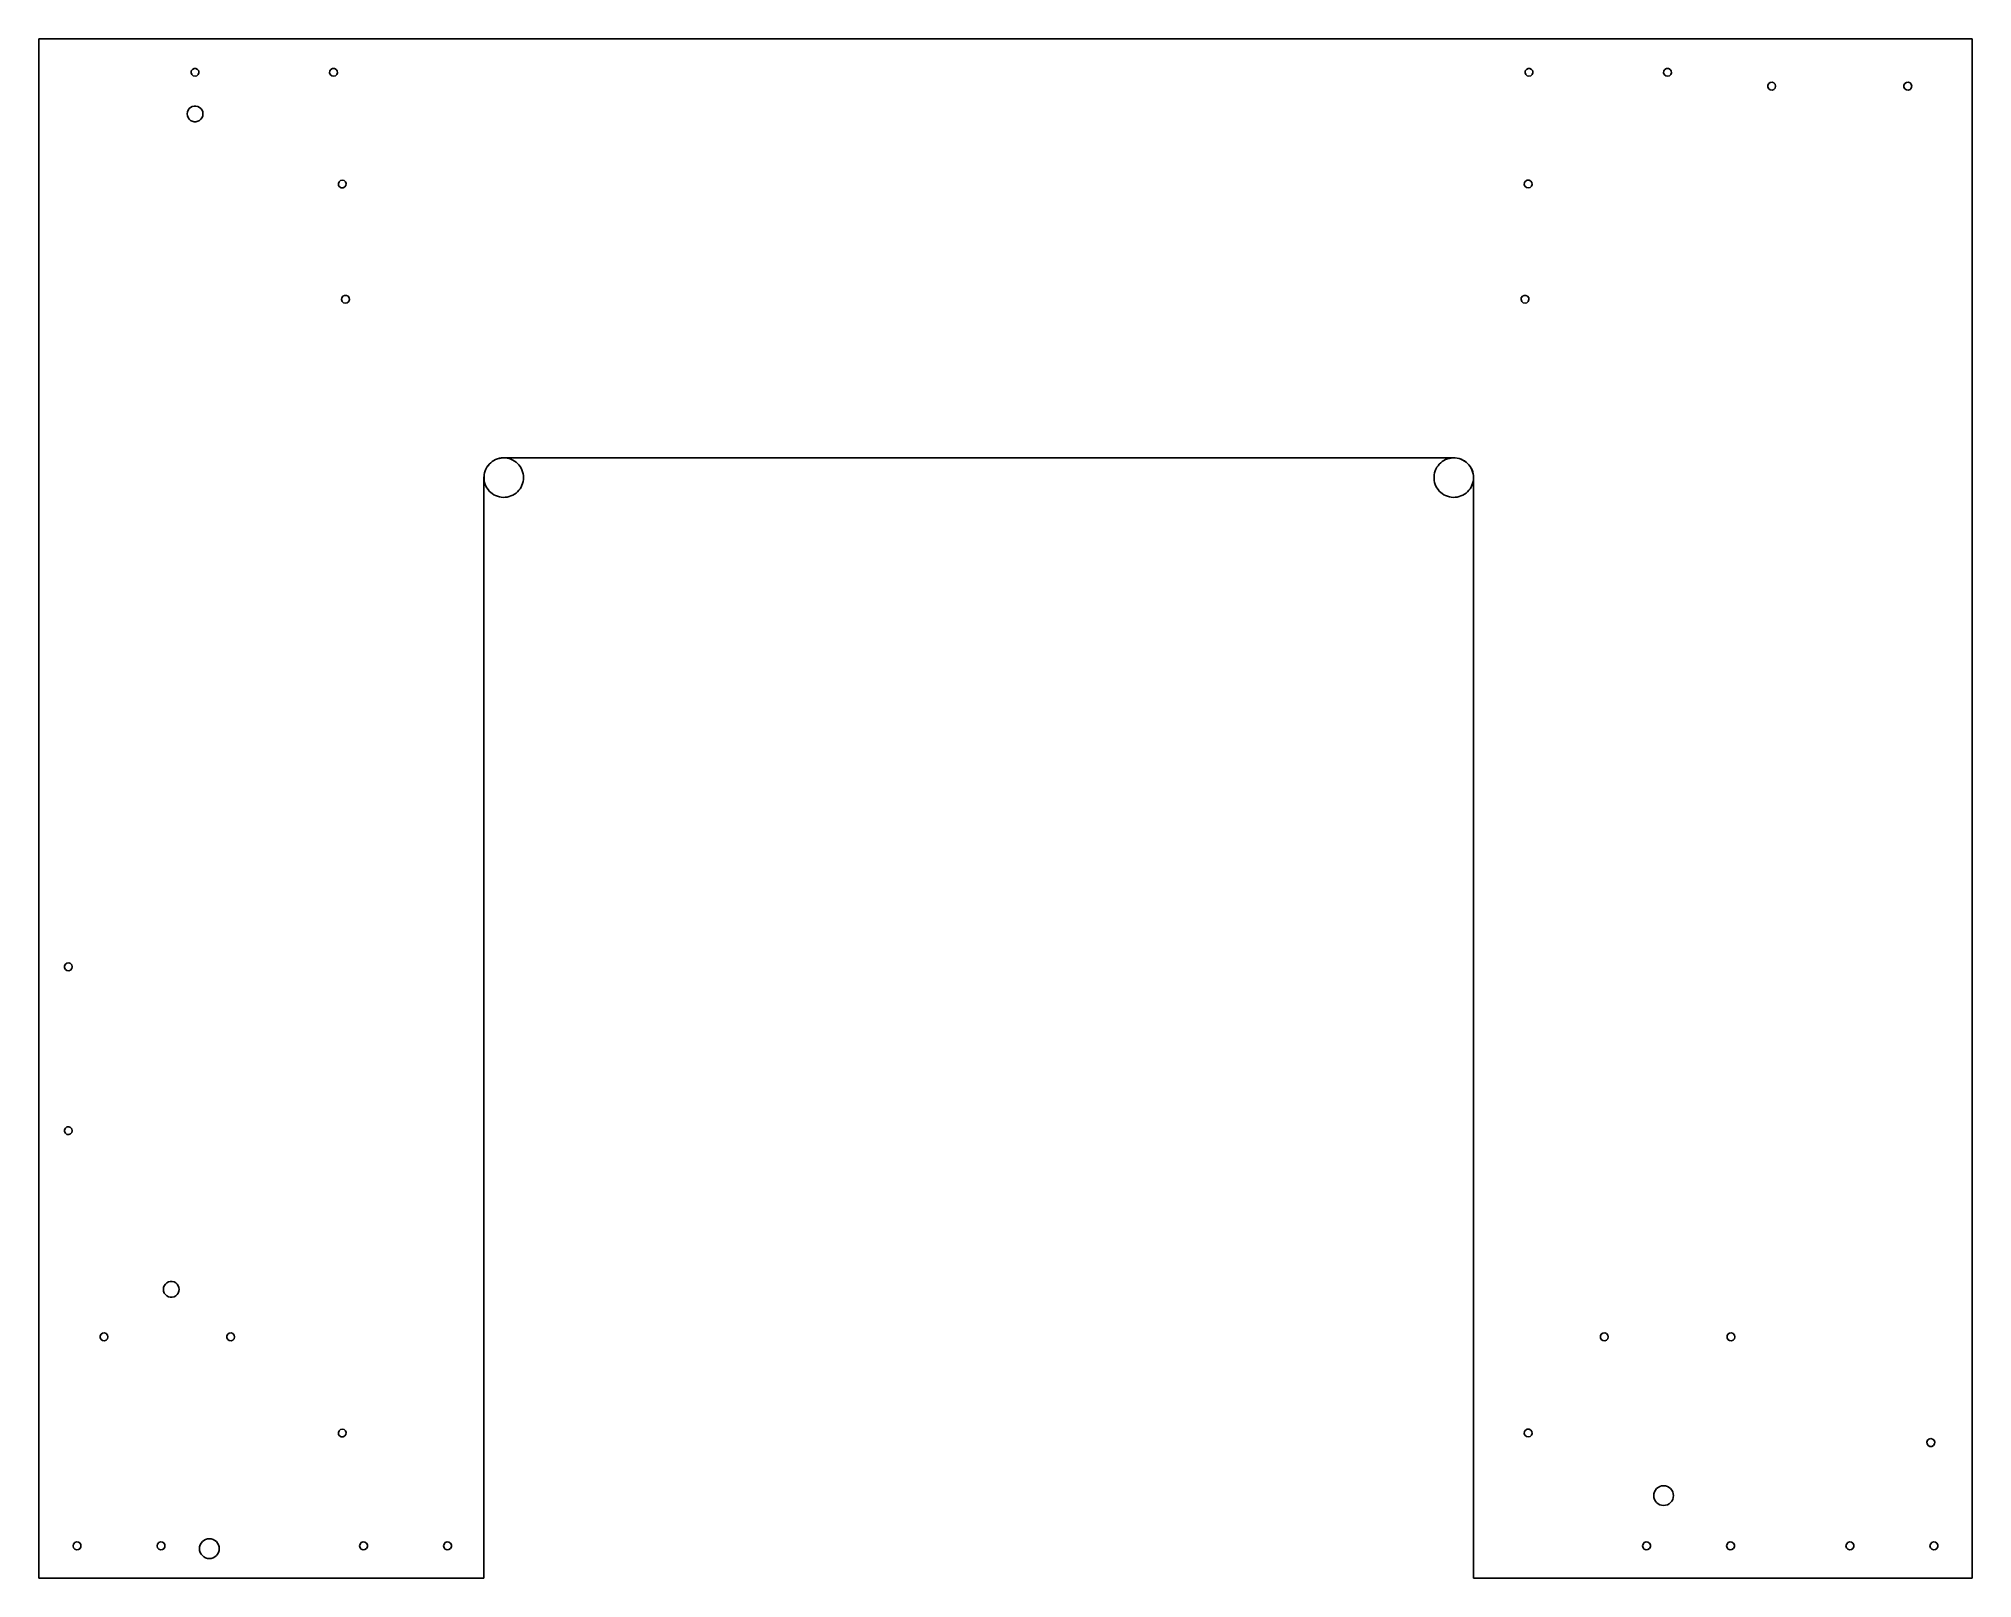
# Model space of a CAD drawing. Header units: metres. Extents: x -244 to 244, y 0 to 389.
import ezdxf

# ---------------------------------------------------------------- set-up
doc = ezdxf.new("R2010")
doc.units = ezdxf.units.M

msp = doc.modelspace()

# ---------------------------------------------------------------- linework, layer by layer
for p, q in [((244.25, 389), (-244.25, 389)), ((-244.25, 389), (-244.25, 0)), ((244.25, 0), (244.25, 389)), ((-205.685, 380.855), (-205.413, 381.249)), ((-205.413, 381.249), (-204.989, 381.471)), ((-204.989, 381.471), (-204.511, 381.471)), ((-204.511, 381.471), (-204.087, 381.249)), ((-204.087, 381.249), (-203.815, 380.855)), ((-170.685, 380.855), (-170.413, 381.249)), ((-170.413, 381.249), (-169.989, 381.471)), ((-169.989, 381.471), (-169.511, 381.471)), ((-169.511, 381.471), (-169.087, 381.249)), ((-169.087, 381.249), (-168.815, 380.855)), ((131.315, 380.855), (131.587, 381.249)), ((131.587, 381.249), (132.011, 381.471)), ((132.011, 381.471), (132.489, 381.471)), ((132.489, 381.471), (132.913, 381.249)), ((132.913, 381.249), (133.185, 380.855)), ((166.315, 380.855), (166.587, 381.249)), ((166.587, 381.249), (167.011, 381.471)), ((167.011, 381.471), (167.489, 381.471)), ((167.489, 381.471), (167.913, 381.249)), ((167.913, 381.249), (168.185, 380.855)), ((-205.743, 380.379), (-205.685, 380.855)), ((-205.573, 379.932), (-205.743, 380.379)), ((-205.215, 379.615), (-205.573, 379.932)), ((-204.75, 379.5), (-205.215, 379.615)), ((-204.285, 379.615), (-204.75, 379.5)), ((-203.927, 379.932), (-204.285, 379.615)), ((-203.757, 380.379), (-203.927, 379.932)), ((-203.815, 380.855), (-203.757, 380.379)), ((-170.743, 380.379), (-170.685, 380.855)), ((-170.573, 379.932), (-170.743, 380.379)), ((-170.215, 379.615), (-170.573, 379.932)), ((-169.75, 379.5), (-170.215, 379.615)), ((-169.285, 379.615), (-169.75, 379.5)), ((-168.927, 379.932), (-169.285, 379.615)), ((-168.757, 380.379), (-168.927, 379.932)), ((-168.815, 380.855), (-168.757, 380.379)), ((131.257, 380.379), (131.315, 380.855)), ((131.427, 379.932), (131.257, 380.379)), ((131.785, 379.615), (131.427, 379.932)), ((132.25, 379.5), (131.785, 379.615)), ((132.715, 379.615), (132.25, 379.5)), ((133.073, 379.932), (132.715, 379.615)), ((133.243, 380.379), (133.073, 379.932)), ((133.185, 380.855), (133.243, 380.379)), ((166.257, 380.379), (166.315, 380.855)), ((166.427, 379.932), (166.257, 380.379)), ((166.785, 379.615), (166.427, 379.932)), ((167.25, 379.5), (166.785, 379.615)), ((167.715, 379.615), (167.25, 379.5)), ((168.073, 379.932), (167.715, 379.615)), ((168.243, 380.379), (168.073, 379.932)), ((168.185, 380.855), (168.243, 380.379)), ((192.579, 377.239), (192.801, 377.663)), ((192.579, 376.761), (192.579, 377.239)), ((192.801, 376.337), (192.579, 376.761)), ((192.801, 377.663), (193.195, 377.935)), ((193.195, 376.065), (192.801, 376.337)), ((193.195, 377.935), (193.671, 377.993)), ((193.671, 377.993), (194.118, 377.823)), ((194.118, 376.177), (193.671, 376.007)), ((194.118, 377.823), (194.435, 377.465)), ((194.435, 376.535), (194.118, 376.177)), ((194.435, 377.465), (194.55, 377)), ((194.55, 377), (194.435, 376.535)), ((226.979, 377.239), (227.201, 377.663)), ((226.979, 376.761), (226.979, 377.239)), ((227.201, 376.337), (226.979, 376.761)), ((227.201, 377.663), (227.595, 377.935)), ((227.595, 376.065), (227.201, 376.337)), ((227.595, 377.935), (228.071, 377.993)), ((228.071, 377.993), (228.518, 377.823)), ((228.518, 376.177), (228.071, 376.007)), ((228.518, 377.823), (228.835, 377.465)), ((228.835, 376.535), (228.518, 376.177)), ((228.835, 377.465), (228.95, 377)), ((228.95, 377), (228.835, 376.535)), ((-206.521, 370.929), (-206.247, 371.326)), ((-206.247, 371.326), (-205.886, 371.646)), ((-205.886, 371.646), (-205.459, 371.87)), ((-205.459, 371.87), (-204.991, 371.985)), ((-204.991, 371.985), (-204.509, 371.985)), ((-204.509, 371.985), (-204.041, 371.87)), ((-204.041, 371.87), (-203.614, 371.646)), ((-203.614, 371.646), (-203.253, 371.326)), ((-203.253, 371.326), (-202.979, 370.929)), ((193.671, 376.007), (193.195, 376.065)), ((228.071, 376.007), (227.595, 376.065)), ((-206.75, 370), (-206.692, 370.479)), ((-206.692, 369.521), (-206.75, 370)), ((-206.692, 370.479), (-206.521, 370.929)), ((-206.521, 369.071), (-206.692, 369.521)), ((-206.247, 368.674), (-206.521, 369.071)), ((-205.886, 368.354), (-206.247, 368.674)), ((-205.459, 368.13), (-205.886, 368.354)), ((-204.991, 368.015), (-205.459, 368.13)), ((-204.509, 368.015), (-204.991, 368.015)), ((-204.041, 368.13), (-204.509, 368.015)), ((-203.614, 368.354), (-204.041, 368.13)), ((-203.253, 368.674), (-203.614, 368.354)), ((-202.979, 369.071), (-203.253, 368.674)), ((-202.979, 370.929), (-202.808, 370.479)), ((-202.808, 369.521), (-202.979, 369.071)), ((-202.808, 370.479), (-202.75, 370)), ((-202.75, 370), (-202.808, 369.521)), ((-168.543, 352.411), (-168.373, 352.858)), ((-168.485, 351.935), (-168.543, 352.411)), ((-168.213, 351.541), (-168.485, 351.935)), ((-168.373, 352.858), (-168.015, 353.175)), ((-168.015, 353.175), (-167.55, 353.29)), ((-167.55, 353.29), (-167.085, 353.175)), ((-167.085, 353.175), (-166.727, 352.858)), ((-166.615, 351.935), (-166.887, 351.541)), ((-166.727, 352.858), (-166.557, 352.411)), ((-166.557, 352.411), (-166.615, 351.935)), ((131.057, 352.169), (131.115, 352.645)), ((131.227, 351.722), (131.057, 352.169)), ((131.115, 352.645), (131.387, 353.038)), ((131.585, 351.405), (131.227, 351.722)), ((131.387, 353.038), (131.811, 353.261)), ((131.811, 353.261), (132.289, 353.261)), ((132.289, 353.261), (132.713, 353.038)), ((132.873, 351.722), (132.515, 351.405)), ((132.713, 353.038), (132.985, 352.645)), ((133.043, 352.169), (132.873, 351.722)), ((132.985, 352.645), (133.043, 352.169)), ((-167.789, 351.319), (-168.213, 351.541)), ((-167.311, 351.319), (-167.789, 351.319)), ((-166.887, 351.541), (-167.311, 351.319)), ((132.05, 351.29), (131.585, 351.405)), ((132.515, 351.405), (132.05, 351.29)), ((-167.743, 323.059), (-167.685, 323.535)), ((-167.573, 322.612), (-167.743, 323.059)), ((-167.685, 323.535), (-167.413, 323.928)), ((-167.215, 322.295), (-167.573, 322.612)), ((-167.413, 323.928), (-166.989, 324.151)), ((-166.989, 324.151), (-166.511, 324.151)), ((-166.511, 324.151), (-166.087, 323.928)), ((-165.927, 322.612), (-166.285, 322.295)), ((-166.087, 323.928), (-165.815, 323.535)), ((-165.757, 323.059), (-165.927, 322.612)), ((-165.815, 323.535), (-165.757, 323.059)), ((130.257, 323.059), (130.315, 323.535)), ((130.427, 322.612), (130.257, 323.059)), ((130.315, 323.535), (130.587, 323.928)), ((130.785, 322.295), (130.427, 322.612)), ((130.587, 323.928), (131.011, 324.151)), ((131.011, 324.151), (131.489, 324.151)), ((131.489, 324.151), (131.913, 323.928)), ((132.073, 322.612), (131.715, 322.295)), ((131.913, 323.928), (132.185, 323.535)), ((132.243, 323.059), (132.073, 322.612)), ((132.185, 323.535), (132.243, 323.059)), ((-166.75, 322.18), (-167.215, 322.295)), ((-166.285, 322.295), (-166.75, 322.18)), ((131.25, 322.18), (130.785, 322.295)), ((131.715, 322.295), (131.25, 322.18)), ((-131.744, 278.349), (-131.694, 278.845)), ((-131.684, 278.844), (-131.734, 278.349)), ((-131.694, 278.845), (-131.595, 279.334)), ((-131.586, 279.331), (-131.684, 278.844)), ((-131.595, 279.334), (-131.448, 279.81)), ((-131.439, 279.807), (-131.586, 279.331)), ((-131.448, 279.81), (-131.255, 280.269)), ((-131.246, 280.265), (-131.439, 279.807)), ((-131.255, 280.269), (-131.016, 280.707)), ((-131.008, 280.702), (-131.246, 280.265)), ((-131.016, 280.707), (-130.736, 281.119)), ((-130.728, 281.113), (-131.008, 280.702)), ((-130.736, 281.119), (-130.415, 281.501)), ((-130.408, 281.494), (-130.728, 281.113)), ((-130.415, 281.501), (-130.058, 281.849)), ((-130.052, 281.841), (-130.408, 281.494)), ((-130.058, 281.849), (-129.669, 282.16)), ((-129.663, 282.152), (-130.052, 281.841)), ((-129.669, 282.16), (-129.25, 282.43)), ((-129.245, 282.421), (-129.663, 282.152)), ((-129.25, 282.43), (-128.806, 282.658)), ((-128.802, 282.648), (-129.245, 282.421)), ((-128.806, 282.658), (-128.342, 282.84)), ((-128.339, 282.83), (-128.802, 282.648)), ((-128.342, 282.84), (-127.863, 282.975)), ((-127.86, 282.965), (-128.339, 282.83)), ((-127.863, 282.975), (-127.372, 283.061)), ((-127.37, 283.051), (-127.86, 282.965)), ((-127.372, 283.061), (-126.875, 283.098)), ((-126.874, 283.088), (-127.37, 283.051)), ((-126.875, 283.098), (-126.75, 283.1)), ((-126.377, 283.076), (-126.874, 283.088)), ((-126.75, 283.1), (113.25, 283.1)), ((-125.883, 283.014), (-126.377, 283.076)), ((-125.398, 282.903), (-125.883, 283.014)), ((-124.927, 282.745), (-125.398, 282.903)), ((-124.473, 282.54), (-124.927, 282.745)), ((-124.043, 282.292), (-124.473, 282.54)), ((-123.639, 282.001), (-124.043, 282.292)), ((-123.266, 281.672), (-123.639, 282.001)), ((-122.927, 281.307), (-123.266, 281.672)), ((-122.627, 280.911), (-122.927, 281.307)), ((-122.368, 280.486), (-122.627, 280.911)), ((-122.152, 280.038), (-122.368, 280.486)), ((-121.982, 279.571), (-122.152, 280.038)), ((-121.859, 279.089), (-121.982, 279.571)), ((-121.785, 278.597), (-121.859, 279.089)), ((-121.76, 278.1), (-121.785, 278.597)), ((108.316, 278.844), (108.266, 278.349)), ((108.414, 279.331), (108.316, 278.844)), ((108.561, 279.807), (108.414, 279.331)), ((108.754, 280.265), (108.561, 279.807)), ((108.992, 280.702), (108.754, 280.265)), ((109.272, 281.113), (108.992, 280.702)), ((109.592, 281.494), (109.272, 281.113)), ((109.948, 281.841), (109.592, 281.494)), ((110.337, 282.152), (109.948, 281.841)), ((110.755, 282.421), (110.337, 282.152)), ((111.198, 282.648), (110.755, 282.421)), ((111.661, 282.83), (111.198, 282.648)), ((112.14, 282.965), (111.661, 282.83)), ((112.63, 283.051), (112.14, 282.965)), ((113.126, 283.088), (112.63, 283.051)), ((113.623, 283.076), (113.126, 283.088)), ((113.25, 283.1), (113.624, 283.086)), ((114.117, 283.014), (113.623, 283.076)), ((113.624, 283.086), (114.118, 283.024)), ((114.601, 282.903), (114.117, 283.014)), ((114.118, 283.024), (114.604, 282.913)), ((115.073, 282.745), (114.601, 282.903)), ((114.604, 282.913), (115.077, 282.754)), ((115.526, 282.54), (115.073, 282.745)), ((115.077, 282.754), (115.531, 282.549)), ((115.957, 282.292), (115.526, 282.54)), ((115.531, 282.549), (115.963, 282.3)), ((116.361, 282.001), (115.957, 282.292)), ((115.963, 282.3), (116.367, 282.009)), ((116.734, 281.672), (116.361, 282.001)), ((116.367, 282.009), (116.741, 281.679)), ((117.073, 281.307), (116.734, 281.672)), ((116.741, 281.679), (117.08, 281.314)), ((117.373, 280.911), (117.073, 281.307)), ((117.08, 281.314), (117.381, 280.917)), ((117.632, 280.486), (117.373, 280.911)), ((117.381, 280.917), (117.641, 280.491)), ((117.848, 280.038), (117.632, 280.486)), ((117.641, 280.491), (117.857, 280.042)), ((118.018, 279.571), (117.848, 280.038)), ((117.857, 280.042), (118.028, 279.574)), ((118.141, 279.089), (118.018, 279.571)), ((118.028, 279.574), (118.151, 279.091)), ((118.215, 278.597), (118.141, 279.089)), ((118.151, 279.091), (118.225, 278.598)), ((118.24, 278.1), (118.215, 278.597)), ((118.225, 278.598), (118.25, 278.1)), ((-131.75, 278.1), (-131.744, 278.349)), ((-131.75, 0), (-131.75, 278.1)), ((-131.734, 278.349), (-131.734, 277.851)), ((-131.734, 277.851), (-131.684, 277.356)), ((-131.684, 277.356), (-131.586, 276.869)), ((-131.586, 276.869), (-131.439, 276.393)), ((-131.439, 276.393), (-131.246, 275.935)), ((-131.246, 275.935), (-131.008, 275.498)), ((-131.008, 275.498), (-130.728, 275.087)), ((-130.728, 275.087), (-130.408, 274.706)), ((-130.408, 274.706), (-130.052, 274.359)), ((-130.052, 274.359), (-129.663, 274.048)), ((-129.663, 274.048), (-129.245, 273.779)), ((-129.245, 273.779), (-128.802, 273.552)), ((-124.927, 273.455), (-124.473, 273.66)), ((-124.473, 273.66), (-124.043, 273.908)), ((-124.043, 273.908), (-123.639, 274.199)), ((-123.639, 274.199), (-123.266, 274.528)), ((-123.266, 274.528), (-122.927, 274.892)), ((-122.927, 274.892), (-122.627, 275.289)), ((-122.627, 275.289), (-122.368, 275.714)), ((-122.368, 275.714), (-122.152, 276.162)), ((-122.152, 276.162), (-121.982, 276.629)), ((-121.982, 276.629), (-121.859, 277.111)), ((-121.859, 277.111), (-121.785, 277.603)), ((-121.785, 277.603), (-121.76, 278.1)), ((108.266, 278.349), (108.266, 277.851)), ((108.266, 277.851), (108.316, 277.356)), ((108.316, 277.356), (108.414, 276.869)), ((108.414, 276.869), (108.561, 276.393)), ((108.561, 276.393), (108.754, 275.935)), ((108.754, 275.935), (108.992, 275.498)), ((108.992, 275.498), (109.272, 275.087)), ((109.272, 275.087), (109.592, 274.706)), ((109.592, 274.706), (109.948, 274.359)), ((109.948, 274.359), (110.337, 274.048)), ((110.337, 274.048), (110.755, 273.779)), ((110.755, 273.779), (111.198, 273.552)), ((115.073, 273.455), (115.526, 273.66)), ((115.526, 273.66), (115.957, 273.908)), ((115.957, 273.908), (116.361, 274.199)), ((116.361, 274.199), (116.734, 274.528)), ((116.734, 274.528), (117.073, 274.892)), ((117.073, 274.892), (117.373, 275.289)), ((117.373, 275.289), (117.632, 275.714)), ((117.632, 275.714), (117.848, 276.162)), ((117.848, 276.162), (118.018, 276.629)), ((118.018, 276.629), (118.141, 277.111)), ((118.141, 277.111), (118.215, 277.603)), ((118.215, 277.603), (118.24, 278.1)), ((118.25, 278.1), (118.25, 0)), ((-128.802, 273.552), (-128.339, 273.37)), ((-128.339, 273.37), (-127.86, 273.235)), ((-127.86, 273.235), (-127.37, 273.149)), ((-127.37, 273.149), (-126.874, 273.112)), ((-126.874, 273.112), (-126.377, 273.124)), ((-126.377, 273.124), (-125.883, 273.186)), ((-125.883, 273.186), (-125.398, 273.296)), ((-125.398, 273.296), (-124.927, 273.455)), ((111.198, 273.552), (111.661, 273.37)), ((111.661, 273.37), (112.14, 273.235)), ((112.14, 273.235), (112.63, 273.149)), ((112.63, 273.149), (113.126, 273.112)), ((113.126, 273.112), (113.623, 273.124)), ((113.623, 273.124), (114.117, 273.186)), ((114.117, 273.186), (114.601, 273.296)), ((114.601, 273.296), (115.073, 273.455)), ((-237.721, 154.739), (-237.499, 155.163)), ((-237.721, 154.261), (-237.721, 154.739)), ((-237.499, 153.837), (-237.721, 154.261)), ((-237.499, 155.163), (-237.105, 155.435)), ((-237.105, 153.565), (-237.499, 153.837)), ((-237.105, 155.435), (-236.629, 155.493)), ((-236.629, 153.507), (-237.105, 153.565)), ((-236.629, 155.493), (-236.182, 155.323)), ((-236.182, 153.677), (-236.629, 153.507)), ((-236.182, 155.323), (-235.865, 154.965)), ((-235.865, 154.035), (-236.182, 153.677)), ((-235.865, 154.965), (-235.75, 154.5)), ((-235.75, 154.5), (-235.865, 154.035)), ((-237.721, 113.339), (-237.499, 113.763)), ((-237.721, 112.861), (-237.721, 113.339)), ((-237.499, 112.437), (-237.721, 112.861)), ((-237.499, 113.763), (-237.105, 114.035)), ((-237.105, 112.165), (-237.499, 112.437)), ((-237.105, 114.035), (-236.629, 114.093)), ((-236.629, 114.093), (-236.182, 113.923)), ((-236.182, 113.923), (-235.865, 113.565)), ((-235.865, 112.635), (-236.182, 112.277)), ((-235.865, 113.565), (-235.75, 113.1)), ((-235.75, 113.1), (-235.865, 112.635)), ((-236.629, 112.107), (-237.105, 112.165)), ((-236.182, 112.277), (-236.629, 112.107)), ((-212.75, 73), (-212.692, 73.4786)), ((-212.692, 73.4786), (-212.521, 73.9294)), ((-212.521, 73.9294), (-212.247, 74.3262)), ((-212.247, 74.3262), (-211.886, 74.646)), ((-211.886, 74.646), (-211.459, 74.87)), ((-211.459, 74.87), (-210.991, 74.9854)), ((-210.991, 74.9854), (-210.509, 74.9854)), ((-210.509, 74.9854), (-210.041, 74.87)), ((-210.041, 74.87), (-209.614, 74.646)), ((-209.614, 74.646), (-209.253, 74.3262)), ((-209.253, 74.3262), (-208.979, 73.9294)), ((-208.979, 73.9294), (-208.808, 73.4786)), ((-208.808, 73.4786), (-208.75, 73)), ((-212.692, 72.5214), (-212.75, 73)), ((-212.521, 72.0705), (-212.692, 72.5214)), ((-212.247, 71.6738), (-212.521, 72.0705)), ((-211.886, 71.354), (-212.247, 71.6738)), ((-211.459, 71.13), (-211.886, 71.354)), ((-210.991, 71.0146), (-211.459, 71.13)), ((-210.509, 71.0146), (-210.991, 71.0146)), ((-210.041, 71.13), (-210.509, 71.0146)), ((-209.614, 71.354), (-210.041, 71.13)), ((-209.253, 71.6738), (-209.614, 71.354)), ((-208.979, 72.0705), (-209.253, 71.6738)), ((-208.808, 72.5214), (-208.979, 72.0705)), ((-208.75, 73), (-208.808, 72.5214)), ((-228.721, 61.2393), (-228.499, 61.6631)), ((-228.721, 60.7607), (-228.721, 61.2393)), ((-228.499, 60.3369), (-228.721, 60.7607)), ((-228.499, 61.6631), (-228.105, 61.935)), ((-228.105, 60.065), (-228.499, 60.3369)), ((-228.105, 61.935), (-227.629, 61.9927)), ((-227.629, 60.0073), (-228.105, 60.065)), ((-227.629, 61.9927), (-227.182, 61.823)), ((-227.182, 60.177), (-227.629, 60.0073)), ((-227.182, 61.823), (-226.865, 61.4647)), ((-226.865, 60.5353), (-227.182, 60.177)), ((-226.865, 61.4647), (-226.75, 61)), ((-226.75, 61), (-226.865, 60.5353)), ((-196.721, 61.2393), (-196.499, 61.6631)), ((-196.721, 60.7607), (-196.721, 61.2393)), ((-196.499, 60.3369), (-196.721, 60.7607)), ((-196.499, 61.6631), (-196.105, 61.935)), ((-196.105, 60.065), (-196.499, 60.3369)), ((-196.105, 61.935), (-195.629, 61.9927)), ((-195.629, 60.0073), (-196.105, 60.065)), ((-195.629, 61.9927), (-195.182, 61.823)), ((-195.182, 60.177), (-195.629, 60.0073)), ((-195.182, 61.823), (-194.865, 61.4647)), ((-194.865, 60.5353), (-195.182, 60.177)), ((-194.865, 61.4647), (-194.75, 61)), ((-194.75, 61), (-194.865, 60.5353)), ((150.279, 61.2393), (150.501, 61.6631)), ((150.279, 60.7607), (150.279, 61.2393)), ((150.501, 60.3369), (150.279, 60.7607)), ((150.501, 61.6631), (150.895, 61.935)), ((150.895, 60.065), (150.501, 60.3369)), ((150.895, 61.935), (151.371, 61.9927)), ((151.371, 60.0073), (150.895, 60.065)), ((151.371, 61.9927), (151.818, 61.823)), ((151.818, 60.177), (151.371, 60.0073)), ((151.818, 61.823), (152.135, 61.4647)), ((152.135, 60.5353), (151.818, 60.177)), ((152.135, 61.4647), (152.25, 61)), ((152.25, 61), (152.135, 60.5353)), ((182.279, 61.2393), (182.501, 61.6631)), ((182.279, 60.7607), (182.279, 61.2393)), ((182.501, 60.3369), (182.279, 60.7607)), ((182.501, 61.6631), (182.895, 61.935)), ((182.895, 60.065), (182.501, 60.3369)), ((182.895, 61.935), (183.371, 61.9927)), ((183.371, 60.0073), (182.895, 60.065)), ((183.371, 61.9927), (183.818, 61.823)), ((183.818, 60.177), (183.371, 60.0073)), ((183.818, 61.823), (184.135, 61.4647)), ((184.135, 60.5353), (183.818, 60.177)), ((184.135, 61.4647), (184.25, 61)), ((184.25, 61), (184.135, 60.5353)), ((-168.543, 36.8305), (-168.373, 37.2781)), ((-168.485, 36.3554), (-168.543, 36.8305)), ((-168.213, 35.9615), (-168.485, 36.3554)), ((-168.373, 37.2781), (-168.015, 37.5954)), ((-167.789, 35.739), (-168.213, 35.9615)), ((-168.015, 37.5954), (-167.55, 37.71)), ((-167.311, 35.739), (-167.789, 35.739)), ((-167.55, 37.71), (-167.085, 37.5954)), ((-166.887, 35.9615), (-167.311, 35.739)), ((-167.085, 37.5954), (-166.727, 37.2781)), ((-166.615, 36.3554), (-166.887, 35.9615)), ((-166.727, 37.2781), (-166.557, 36.8305)), ((-166.557, 36.8305), (-166.615, 36.3554)), ((131.057, 36.5895), (131.115, 37.0646)), ((131.227, 36.1419), (131.057, 36.5895)), ((131.115, 37.0646), (131.387, 37.4585)), ((131.585, 35.8245), (131.227, 36.1419)), ((131.387, 37.4585), (131.811, 37.6809)), ((132.05, 35.71), (131.585, 35.8245)), ((131.811, 37.6809), (132.289, 37.6809)), ((132.515, 35.8245), (132.05, 35.71)), ((132.289, 37.6809), (132.713, 37.4585)), ((132.873, 36.1419), (132.515, 35.8245)), ((132.713, 37.4585), (132.985, 37.0646)), ((133.043, 36.5895), (132.873, 36.1419)), ((132.985, 37.0646), (133.043, 36.5895)), ((232.757, 34.4205), (232.927, 34.8681)), ((232.815, 33.9454), (232.757, 34.4205)), ((232.927, 34.8681), (233.285, 35.1855)), ((233.285, 35.1855), (233.75, 35.3)), ((233.75, 35.3), (234.215, 35.1855)), ((234.215, 35.1855), (234.573, 34.8681)), ((234.573, 34.8681), (234.743, 34.4205)), ((234.743, 34.4205), (234.685, 33.9454)), ((233.087, 33.5515), (232.815, 33.9454)), ((233.511, 33.3291), (233.087, 33.5515)), ((233.989, 33.3291), (233.511, 33.3291)), ((234.413, 33.5515), (233.989, 33.3291)), ((234.685, 33.9454), (234.413, 33.5515)), ((163.75, 20.9), (163.798, 21.3877)), ((163.798, 20.4123), (163.75, 20.9)), ((163.798, 21.3877), (163.94, 21.8567)), ((163.94, 19.9433), (163.798, 20.4123)), ((163.94, 21.8567), (164.171, 22.2889)), ((164.171, 19.5111), (163.94, 19.9433)), ((164.171, 22.2889), (164.482, 22.6678)), ((164.482, 22.6678), (164.861, 22.9787)), ((164.861, 22.9787), (165.293, 23.2097)), ((165.293, 23.2097), (165.762, 23.352)), ((165.762, 23.352), (166.25, 23.4)), ((166.25, 23.4), (166.738, 23.352)), ((166.738, 23.352), (167.207, 23.2097)), ((167.207, 23.2097), (167.639, 22.9787)), ((167.639, 22.9787), (168.018, 22.6678)), ((168.018, 22.6678), (168.329, 22.2889)), ((168.329, 22.2889), (168.56, 21.8567)), ((168.56, 19.9433), (168.329, 19.5111)), ((168.56, 21.8567), (168.702, 21.3877)), ((168.702, 20.4123), (168.56, 19.9433)), ((168.702, 21.3877), (168.75, 20.9)), ((168.75, 20.9), (168.702, 20.4123)), ((164.482, 19.1322), (164.171, 19.5111)), ((164.861, 18.8213), (164.482, 19.1322)), ((165.293, 18.5903), (164.861, 18.8213)), ((165.762, 18.448), (165.293, 18.5903)), ((166.25, 18.4), (165.762, 18.448)), ((166.738, 18.448), (166.25, 18.4)), ((167.207, 18.5903), (166.738, 18.448)), ((167.639, 18.8213), (167.207, 18.5903)), ((168.018, 19.1322), (167.639, 18.8213)), ((168.329, 19.5111), (168.018, 19.1322)), ((-202.519, 9.57866), (-202.087, 9.80969)), ((-202.087, 9.80969), (-201.618, 9.95195)), ((-201.618, 9.95195), (-201.13, 10)), ((-201.13, 10), (-200.642, 9.95195)), ((-200.642, 9.95195), (-200.173, 9.80969)), ((-200.173, 9.80969), (-199.741, 9.57866)), ((-235.55, 8.2), (-235.435, 8.66472)), ((-235.435, 7.73528), (-235.55, 8.2)), ((-235.435, 8.66472), (-235.118, 9.02298)), ((-235.118, 7.37701), (-235.435, 7.73528)), ((-235.118, 9.02298), (-234.671, 9.1927)), ((-234.671, 7.20729), (-235.118, 7.37701)), ((-234.671, 9.1927), (-234.195, 9.13501)), ((-234.195, 7.26497), (-234.671, 7.20729)), ((-234.195, 9.13501), (-233.801, 8.86311)), ((-233.801, 7.53687), (-234.195, 7.26497)), ((-233.801, 8.86311), (-233.579, 8.4393)), ((-233.579, 7.96068), (-233.801, 7.53687)), ((-233.579, 8.4393), (-233.579, 7.96068)), ((-214.33, 8.2), (-214.215, 8.66472)), ((-214.215, 7.73528), (-214.33, 8.2)), ((-214.215, 8.66472), (-213.898, 9.02298)), ((-213.898, 7.37701), (-214.215, 7.73528)), ((-213.898, 9.02298), (-213.451, 9.1927)), ((-213.451, 7.20729), (-213.898, 7.37701)), ((-213.451, 9.1927), (-212.975, 9.13501)), ((-212.975, 7.26497), (-213.451, 7.20729)), ((-212.975, 9.13501), (-212.581, 8.86311)), ((-212.581, 7.53687), (-212.975, 7.26497)), ((-212.581, 8.86311), (-212.359, 8.4393)), ((-212.359, 7.96068), (-212.581, 7.53687)), ((-212.359, 8.4393), (-212.359, 7.96068)), ((-203.63, 7.5), (-203.582, 7.98772)), ((-203.582, 7.01227), (-203.63, 7.5)), ((-203.582, 7.98772), (-203.44, 8.4567)), ((-203.44, 6.54329), (-203.582, 7.01227)), ((-203.44, 8.4567), (-203.209, 8.88892)), ((-203.209, 6.11107), (-203.44, 6.54329)), ((-203.209, 8.88892), (-202.898, 9.26776)), ((-202.898, 5.73222), (-203.209, 6.11107)), ((-202.898, 9.26776), (-202.519, 9.57866)), ((-202.519, 5.42133), (-202.898, 5.73222)), ((-202.087, 5.19029), (-202.519, 5.42133)), ((-201.618, 5.04803), (-202.087, 5.19029)), ((-201.13, 5), (-201.618, 5.04803)), ((-200.642, 5.04803), (-201.13, 5)), ((-200.173, 5.19029), (-200.642, 5.04803)), ((-199.741, 5.42133), (-200.173, 5.19029)), ((-199.741, 9.57866), (-199.362, 9.26776)), ((-199.362, 5.73222), (-199.741, 5.42133)), ((-199.362, 9.26776), (-199.051, 8.88892)), ((-199.051, 6.11107), (-199.362, 5.73222)), ((-199.051, 8.88892), (-198.82, 8.4567)), ((-198.82, 6.54329), (-199.051, 6.11107)), ((-198.82, 8.4567), (-198.678, 7.98772)), ((-198.678, 7.01227), (-198.82, 6.54329)), ((-198.678, 7.98772), (-198.63, 7.5)), ((-198.63, 7.5), (-198.678, 7.01227)), ((-163.17, 8.2), (-163.055, 8.66472)), ((-163.055, 7.73528), (-163.17, 8.2)), ((-163.055, 8.66472), (-162.738, 9.02298)), ((-162.738, 7.37701), (-163.055, 7.73528)), ((-162.738, 9.02298), (-162.291, 9.1927)), ((-162.291, 7.20729), (-162.738, 7.37701)), ((-162.291, 9.1927), (-161.815, 9.13501)), ((-161.815, 7.26497), (-162.291, 7.20729)), ((-161.815, 9.13501), (-161.421, 8.86311)), ((-161.421, 7.53687), (-161.815, 7.26497)), ((-161.421, 8.86311), (-161.199, 8.4393)), ((-161.199, 7.96068), (-161.421, 7.53687)), ((-161.199, 8.4393), (-161.199, 7.96068)), ((-141.95, 8.2), (-141.835, 8.66472)), ((-141.835, 7.73528), (-141.95, 8.2)), ((-141.835, 8.66472), (-141.518, 9.02298)), ((-141.518, 7.37701), (-141.835, 7.73528)), ((-141.518, 9.02298), (-141.071, 9.1927)), ((-141.071, 7.20729), (-141.518, 7.37701)), ((-141.071, 9.1927), (-140.595, 9.13501)), ((-140.595, 7.26497), (-141.071, 7.20729)), ((-140.595, 9.13501), (-140.201, 8.86311)), ((-140.201, 7.53687), (-140.595, 7.26497)), ((-140.201, 8.86311), (-139.979, 8.4393)), ((-139.979, 7.96068), (-140.201, 7.53687)), ((-139.979, 8.4393), (-139.979, 7.96068)), ((160.95, 8.2), (161.065, 8.66472)), ((161.065, 7.73528), (160.95, 8.2)), ((161.065, 8.66472), (161.382, 9.02298)), ((161.382, 7.37701), (161.065, 7.73528)), ((161.382, 9.02298), (161.829, 9.1927)), ((161.829, 7.20729), (161.382, 7.37701)), ((161.829, 9.1927), (162.305, 9.13501)), ((162.305, 7.26497), (161.829, 7.20729)), ((162.305, 9.13501), (162.699, 8.86311)), ((162.699, 7.53687), (162.305, 7.26497)), ((162.699, 8.86311), (162.921, 8.4393)), ((162.921, 7.96068), (162.699, 7.53687)), ((162.921, 8.4393), (162.921, 7.96068)), ((182.17, 8.2), (182.285, 8.66472)), ((182.285, 7.73528), (182.17, 8.2)), ((182.285, 8.66472), (182.602, 9.02298)), ((182.602, 7.37701), (182.285, 7.73528)), ((182.602, 9.02298), (183.049, 9.1927)), ((183.049, 7.20729), (182.602, 7.37701)), ((183.049, 9.1927), (183.525, 9.13501)), ((183.525, 7.26497), (183.049, 7.20729)), ((183.525, 9.13501), (183.919, 8.86311)), ((183.919, 7.53687), (183.525, 7.26497)), ((183.919, 8.86311), (184.141, 8.4393)), ((184.141, 7.96068), (183.919, 7.53687)), ((184.141, 8.4393), (184.141, 7.96068)), ((212.33, 8.2), (212.445, 8.66472)), ((212.445, 7.73528), (212.33, 8.2)), ((212.445, 8.66472), (212.762, 9.02298)), ((212.762, 7.37701), (212.445, 7.73528)), ((212.762, 9.02298), (213.209, 9.1927)), ((213.209, 7.20729), (212.762, 7.37701)), ((213.209, 9.1927), (213.685, 9.13501)), ((213.685, 7.26497), (213.209, 7.20729)), ((213.685, 9.13501), (214.079, 8.86311)), ((214.079, 7.53687), (213.685, 7.26497)), ((214.079, 8.86311), (214.301, 8.4393)), ((214.301, 7.96068), (214.079, 7.53687)), ((214.301, 8.4393), (214.301, 7.96068)), ((233.55, 8.2), (233.665, 8.66472)), ((233.665, 7.73528), (233.55, 8.2)), ((233.665, 8.66472), (233.982, 9.02298)), ((233.982, 7.37701), (233.665, 7.73528)), ((233.982, 9.02298), (234.429, 9.1927)), ((234.429, 7.20729), (233.982, 7.37701)), ((234.429, 9.1927), (234.905, 9.13501)), ((234.905, 7.26497), (234.429, 7.20729)), ((234.905, 9.13501), (235.299, 8.86311)), ((235.299, 7.53687), (234.905, 7.26497)), ((235.299, 8.86311), (235.521, 8.4393)), ((235.521, 7.96068), (235.299, 7.53687)), ((235.521, 8.4393), (235.521, 7.96068)), ((-244.25, 0), (-131.75, 0)), ((118.25, 0), (244.25, 0))]:
    msp.add_line(p, q)

doc.saveas('drawing.dxf')
